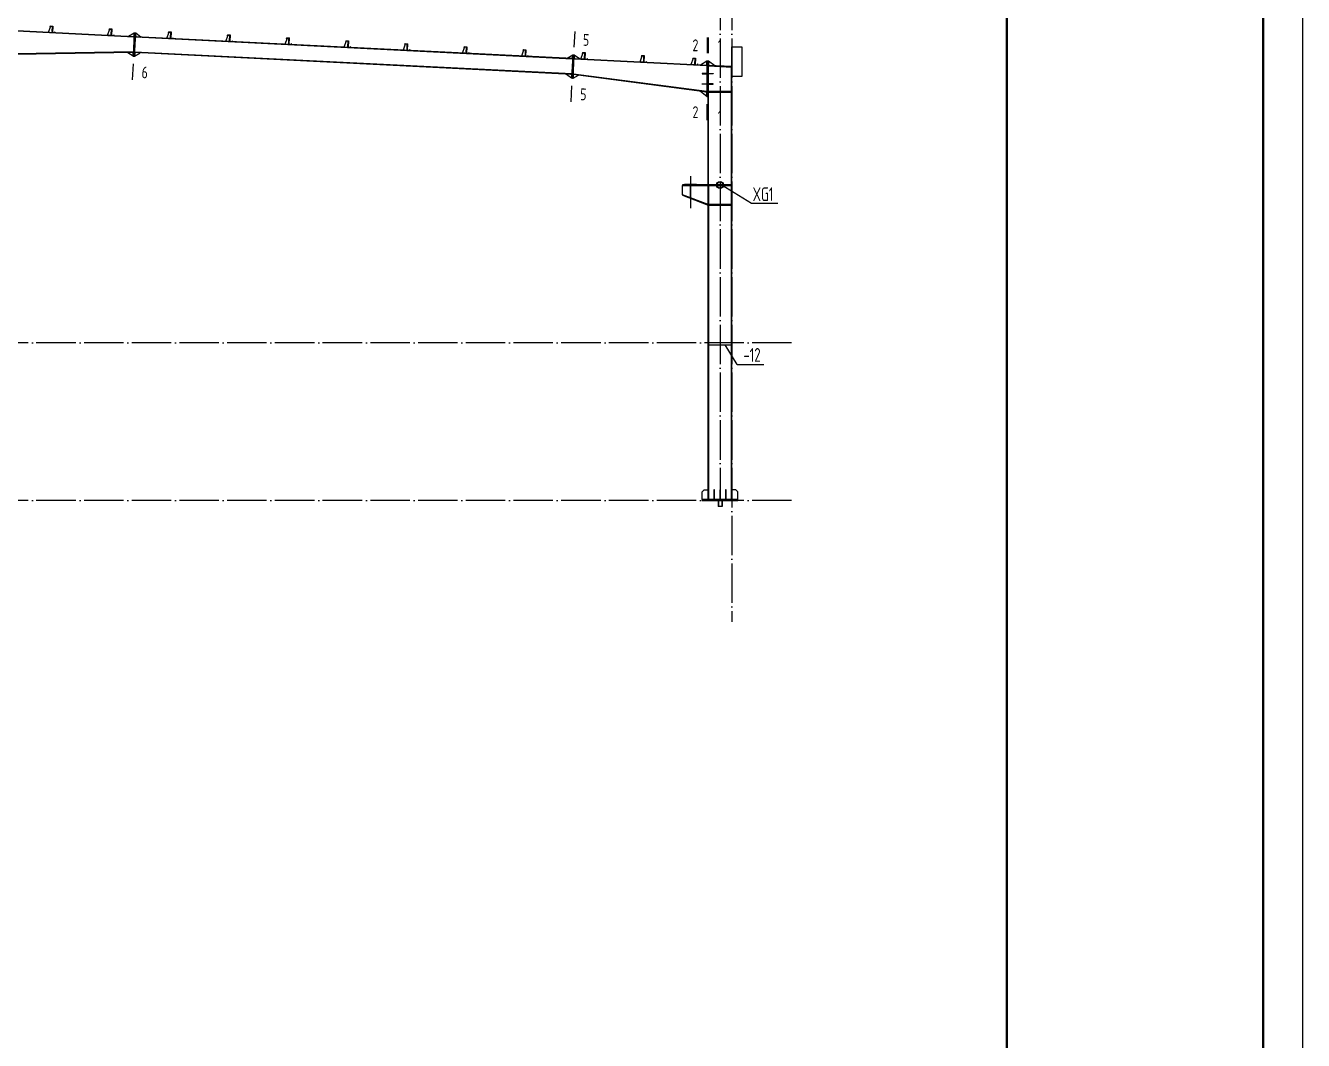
# Model space of a CAD drawing. Extents: x 447413 to 2975780, y -1432727 to 1301644.
# Drawn here: x 2703717 to 2736118, y -1132253 to -1106527 of the extents above; entities that cross this region are included whole.
import ezdxf
from ezdxf.enums import TextEntityAlignment as Align

# ---------------------------------------------------------------- set-up
doc = ezdxf.new("R2010")
doc.units = 0
doc.header["$LTSCALE"] = 1000
doc.header["$MEASUREMENT"] = 0
doc.linetypes.add('ACAD_ISO04W100', pattern=[30.5, 24, -3, 0.5, -3])
doc.linetypes.add('DOTE', pattern=[2.42, 2, -0.2, 0.02, -0.2])
for name, color, linetype in [('10', 7, 'Continuous'), ('116', 1, 'Continuous'), ('14', 2, 'Continuous'), ('DOTE', 1, 'Continuous'), ('TDB_中实线', 7, 'Continuous'), ('TDB_中心线', 1, 'ACAD_ISO04W100'), ('THIN', 7, 'Continuous'), ('XG', 5, 'Continuous'), ('图框', 253, 'Continuous'), ('字符串标注', 253, 'Continuous'), ('柱子', 3, 'Continuous'), ('钢板标注', 253, 'Continuous')]:
    doc.layers.add(name, color=color, linetype=linetype)
doc.layers.add('檩条', color=7, linetype='Continuous', lineweight=18)
doc.styles.add('PkpmHz', font='Pkpmeng', dxfattribs={"width": 0.6, "bigfont": 'hztxt'})
doc.styles.add('TSSD_Label', font='Tssdeng.shx', dxfattribs={"width": 0.7, "bigfont": 'hztxt.shx'})

# ---------------------------------------------------------------- blocks, each defined once
blk = doc.blocks.new('A$C3FEA3028')
at = {"layer": 'DOTE', "linetype": 'DOTE', "ltscale": 2}
blk.add_line((63, 169), (63, 0), dxfattribs=at)
at = {"layer": 'TDB_中实线'}
for p, q in [((5, 154), (-45, 0)), ((55, 154), (5, 154)), ((55, 160), (55, 0)), ((61, 26), (56, 26)), ((61, 0), (-45, 0))]:
    blk.add_line(p, q, dxfattribs=at)
at = {"layer": 'TDB_中实线', "const_width": 3.75}
for points in [[(64, 127), (53, 127)], [(64, 63), (53, 63)]]:
    blk.add_lwpolyline(points, dxfattribs=at)
at = {"layer": 'TDB_中实线'}
blk.add_lwpolyline([(61, 26), (55, 26), (55, 160), (61, 160)], close=True, dxfattribs=at)
at = {"layer": 'TDB_中心线', "ltscale": 20}
for p, q in [((67, 127), (51, 127)), ((67, 63), (51, 63))]:
    blk.add_line(p, q, dxfattribs=at)
at = {"layer": '檩条'}
blk.add_lwpolyline([(3, 164), (61, 164), (61, 0), (116, 0), (128, 23), (124, 25), (113, 4), (64, 4), (64, 169), (0, 169), (-12, 146), (-8, 144), (3, 164)], dxfattribs=at)
blk = doc.blocks.new('A$C6B0021A6')
at = {"layer": '图框', "color": 2, "const_width": 40, "elevation": -84000}
blk.add_lwpolyline([(20, 84120), (118920, 84120), (118920, 20), (20, 20)], close=True, dxfattribs=at)
at = {"layer": '图框', "color": 153, "const_width": 58, "elevation": -84000}
for points in [[(111420, 1020), (2520, 1020), (2520, 83120), (111420, 83120)], [(111420, 83120), (117920, 83120), (117920, 1020), (111420, 1020)]]:
    blk.add_lwpolyline(points, close=True, dxfattribs=at)

msp = doc.modelspace()

# ---------------------------------------------------------------- linework, layer by layer
at = {"layer": '10'}
for p, q in [((2717640.2, -1106677.8, 42000), (2717620.2, -1107077.3, 42000)), ((2721002.7, -1106827.9, 42000), (2721002.7, -1107227.9, 42000)), ((2721024.7, -1106827.9, 42000), (2721024.7, -1107227.9, 42000)), ((2706431.2, -1107900, 42000), (2706451.1, -1107500.5, 42000)), ((2717551.2, -1108456.6, 42000), (2717571.2, -1108057.1, 42000)), ((2721002.7, -1108922.9, 42000), (2721002.7, -1108522.9, 42000)), ((2721024.7, -1109022.9, 42000), (2721024.7, -1108622.9, 42000))]:
    msp.add_line(p, q, dxfattribs=at)
at = {"layer": '116'}
for p, q in [((2721275.7, -1118568.2, 42000), (2721275.7, -1118718.2, 42000)), ((2721375.7, -1118718.2, 42000), (2721275.7, -1118718.2, 42000)), ((2721284.2, -1118568.2, 42000), (2721284.2, -1118718.2, 42000)), ((2721367.2, -1118568.2, 42000), (2721367.2, -1118718.2, 42000)), ((2721375.7, -1118568.2, 42000), (2721375.7, -1118718.2, 42000))]:
    msp.add_line(p, q, dxfattribs=at)
at = {"layer": '14'}
for p, q in [((2706470.2, -1106719.5, 42000), (2706330.9, -1106802.6, 42000)), ((2706330.9, -1106802.6, 42000), (2706445.7, -1106808.4, 42000)), ((2706470.2, -1106719.5, 42000), (2706441.2, -1107299.8, 42000)), ((2706445.7, -1106808.4, 42000), (2706466.7, -1106789.4, 42000)), ((2706490.2, -1106720.5, 42000), (2706461.1, -1107300.8, 42000)), ((2706461.1, -1107300.8, 42000), (2706490.2, -1106720.5, 42000)), ((2706466.7, -1106789.4, 42000), (2706470.2, -1106719.5, 42000)), ((2706490.2, -1106720.5, 42000), (2706470.2, -1106719.5, 42000)), ((2706481.1, -1107301.8, 42000), (2706510.2, -1106721.5, 42000)), ((2706510.2, -1106721.5, 42000), (2706490.2, -1106720.5, 42000)), ((2706510.2, -1106721.5, 42000), (2706506.7, -1106791.4, 42000)), ((2706506.7, -1106791.4, 42000), (2706525.6, -1106812.4, 42000)), ((2706640.5, -1106818.1, 42000), (2706510.2, -1106721.5, 42000)), ((2706525.6, -1106812.4, 42000), (2706640.5, -1106818.1, 42000)), ((2706425.7, -1107209.2, 42000), (2706310.7, -1107211.1, 42000)), ((2706310.7, -1107211.1, 42000), (2706441.2, -1107298.8, 42000)), ((2706444.7, -1107228.9, 42000), (2706425.7, -1107209.2, 42000)), ((2706441.2, -1107298.8, 42000), (2706444.7, -1107228.9, 42000)), ((2706441.2, -1107299.8, 42000), (2706461.1, -1107300.8, 42000)), ((2706461.1, -1107300.8, 42000), (2706481.1, -1107301.8, 42000)), ((2706481.2, -1107300.8, 42000), (2706620.5, -1107217.6, 42000)), ((2706484.7, -1107230.9, 42000), (2706481.2, -1107300.8, 42000)), ((2706505.6, -1107211.9, 42000), (2706484.7, -1107230.9, 42000)), ((2706620.5, -1107217.6, 42000), (2706505.6, -1107211.9, 42000)), ((2717590.3, -1107276.1, 42000), (2717450.9, -1107359.2, 42000)), ((2717450.9, -1107359.2, 42000), (2717565.8, -1107365, 42000)), ((2717590.3, -1107276.1, 42000), (2717561.2, -1107856.3, 42000)), ((2717565.8, -1107365, 42000), (2717586.8, -1107346, 42000)), ((2717610.2, -1107277.1, 42000), (2717581.2, -1107857.3, 42000)), ((2717581.2, -1107857.3, 42000), (2717610.2, -1107277.1, 42000)), ((2717586.8, -1107346, 42000), (2717590.3, -1107276.1, 42000)), ((2717610.2, -1107277.1, 42000), (2717590.3, -1107276.1, 42000)), ((2717601.2, -1107858.3, 42000), (2717630.2, -1107278.1, 42000)), ((2717630.2, -1107278.1, 42000), (2717610.2, -1107277.1, 42000)), ((2717630.2, -1107278.1, 42000), (2717626.7, -1107348, 42000)), ((2717626.7, -1107348, 42000), (2717645.7, -1107369, 42000)), ((2717760.5, -1107374.7, 42000), (2717630.2, -1107278.1, 42000)), ((2717645.7, -1107369, 42000), (2717760.5, -1107374.7, 42000)), ((2720991.7, -1107431.4, 42000), (2720831.9, -1107528.4, 42000)), ((2721013.7, -1107427.9, 42000), (2720991.7, -1107427.9, 42000)), ((2720991.7, -1107427.9, 42000), (2720991.7, -1108322.9, 42000)), ((2720991.7, -1107516.4, 42000), (2720991.7, -1107431.4, 42000)), ((2721035.7, -1107427.9, 42000), (2721013.7, -1107427.9, 42000)), ((2721013.7, -1107427.9, 42000), (2721013.7, -1108422.9, 42000)), ((2721013.7, -1108322.9, 42000), (2721013.7, -1107427.9, 42000)), ((2721035.7, -1108422.9, 42000), (2721035.7, -1107427.9, 42000)), ((2721195.5, -1107546.6, 42000), (2721035.7, -1107433.6, 42000)), ((2721035.7, -1107433.6, 42000), (2721035.7, -1107518.6, 42000)), ((2717430.9, -1107758.7, 42000), (2717561.3, -1107855.3, 42000)), ((2717545.8, -1107764.5, 42000), (2717430.9, -1107758.7, 42000)), ((2717564.8, -1107785.4, 42000), (2717545.8, -1107764.5, 42000)), ((2717561.3, -1107855.3, 42000), (2717564.8, -1107785.4, 42000)), ((2717601.2, -1107857.3, 42000), (2717739.6, -1107785.1, 42000)), ((2717604.7, -1107787.4, 42000), (2717601.2, -1107857.3, 42000)), ((2717625.5, -1107770.1, 42000), (2717604.7, -1107787.4, 42000)), ((2717739.6, -1107785.1, 42000), (2717625.5, -1107770.1, 42000)), ((2720831.9, -1107528.4, 42000), (2720971.7, -1107535.4, 42000)), ((2720991.7, -1107738.4, 42000), (2720871.7, -1107738.4, 42000)), ((2720871.7, -1107738.4, 42000), (2720871.7, -1107748.4, 42000)), ((2720871.7, -1107748.4, 42000), (2720991.7, -1107748.4, 42000)), ((2720971.7, -1107535.4, 42000), (2720991.7, -1107516.4, 42000)), ((2720991.7, -1107748.4, 42000), (2720991.7, -1107738.4, 42000)), ((2721035.7, -1107518.6, 42000), (2721055.7, -1107539.6, 42000)), ((2721625.7, -1107568.2, 42000), (2721035.7, -1107538.6, 42000)), ((2721035.7, -1107538.6, 42000), (2721035.7, -1107550.6, 42000)), ((2721035.7, -1107550.6, 42000), (2721625.7, -1107580.2, 42000)), ((2721035.7, -1107738.4, 42000), (2721155.7, -1107738.4, 42000)), ((2721035.7, -1107748.4, 42000), (2721035.7, -1107738.4, 42000)), ((2721155.7, -1107748.4, 42000), (2721035.7, -1107748.4, 42000)), ((2721055.7, -1107539.6, 42000), (2721195.5, -1107546.6, 42000)), ((2721155.7, -1107738.4, 42000), (2721155.7, -1107748.4, 42000)), ((2721625.7, -1107580.2, 42000), (2721625.7, -1107568.2, 42000)), ((2721625.7, -1107586.2, 42000), (2721625.7, -1107574.2, 42000)), ((2717561.2, -1107856.3, 42000), (2717581.2, -1107857.3, 42000)), ((2717581.2, -1107857.3, 42000), (2717601.2, -1107858.3, 42000)), ((2720871.7, -1108010.8, 42000), (2720871.7, -1108000.8, 42000)), ((2720871.7, -1108000.8, 42000), (2720991.7, -1108000.8, 42000)), ((2720991.7, -1108010.8, 42000), (2720871.7, -1108010.8, 42000)), ((2720991.7, -1108000.8, 42000), (2720991.7, -1108010.8, 42000)), ((2721155.7, -1108000.8, 42000), (2721035.7, -1108000.8, 42000)), ((2721035.7, -1108000.8, 42000), (2721035.7, -1108010.8, 42000)), ((2721035.7, -1108010.8, 42000), (2721155.7, -1108010.8, 42000)), ((2721155.7, -1108010.8, 42000), (2721155.7, -1108000.8, 42000)), ((2720833.1, -1108192.1, 42000), (2720991.7, -1108317.9, 42000)), ((2720971.9, -1108210.3, 42000), (2720833.1, -1108192.1, 42000)), ((2720991.7, -1108232.9, 42000), (2720971.9, -1108210.3, 42000)), ((2720991.7, -1108317.9, 42000), (2720991.7, -1108232.9, 42000)), ((2720991.7, -1108322.9, 42000), (2721013.7, -1108322.9, 42000)), ((2721013.7, -1108422.9, 42000), (2721035.7, -1108422.9, 42000)), ((2721615.7, -1108200.9, 42000), (2721035.7, -1108200.9, 42000)), ((2721035.7, -1108200.9, 42000), (2721035.7, -1108212.9, 42000)), ((2721035.7, -1108212.9, 42000), (2721615.7, -1108212.9, 42000)), ((2721615.7, -1108212.9, 42000), (2721615.7, -1108200.9, 42000)), ((2721025.7, -1110568.2, 42000), (2720375.7, -1110568.2, 42000)), ((2720375.7, -1110568.2, 42000), (2720375.7, -1110580.2, 42000)), ((2720375.7, -1110816.2, 42000), (2720375.7, -1110580.2, 42000)), ((2720375.7, -1110580.2, 42000), (2721025.7, -1110580.2, 42000)), ((2720375.7, -1110580.2, 42000), (2721025.7, -1110580.2, 42000)), ((2720730.7, -1110556.2, 42000), (2720420.7, -1110556.2, 42000)), ((2720420.7, -1110556.2, 42000), (2720420.7, -1110568.2, 42000)), ((2720420.7, -1110568.2, 42000), (2720730.7, -1110568.2, 42000)), ((2720581.2, -1110580.2, 42000), (2720570.2, -1110580.2, 42000)), ((2720570.2, -1110580.2, 42000), (2720570.2, -1110891, 42000)), ((2720581.2, -1110895.2, 42000), (2720581.2, -1110580.2, 42000)), ((2720730.7, -1110568.2, 42000), (2720730.7, -1110556.2, 42000)), ((2721025.7, -1110580.2, 42000), (2721025.7, -1110568.2, 42000)), ((2721025.7, -1110580.2, 42000), (2721025.7, -1111066.2, 42000)), ((2721613.7, -1110568.2, 42000), (2721037.7, -1110568.2, 42000)), ((2721037.7, -1110568.2, 42000), (2721037.7, -1110579.2, 42000)), ((2721037.7, -1110579.2, 42000), (2721613.7, -1110579.2, 42000)), ((2721613.7, -1110579.2, 42000), (2721613.7, -1110568.2, 42000)), ((2721025.7, -1111066.2, 42000), (2720375.7, -1110816.2, 42000)), ((2721025.7, -1111066.2, 42000), (2720375.7, -1110816.2, 42000)), ((2720375.7, -1110816.2, 42000), (2720375.7, -1110828.2, 42000)), ((2720375.7, -1110828.2, 42000), (2721025.7, -1111078.2, 42000)), ((2720570.2, -1110891, 42000), (2720581.2, -1110895.2, 42000)), ((2721025.7, -1111078.2, 42000), (2721025.7, -1111066.2, 42000)), ((2721613.7, -1111067.2, 42000), (2721037.7, -1111067.2, 42000)), ((2721037.7, -1111067.2, 42000), (2721037.7, -1111078.2, 42000)), ((2721037.7, -1111078.2, 42000), (2721613.7, -1111078.2, 42000)), ((2721613.7, -1111078.2, 42000), (2721613.7, -1111067.2, 42000)), ((2720875.7, -1118343.2, 42000), (2720925.7, -1118293.2, 42000)), ((2720875.7, -1118543.2, 42000), (2720875.7, -1118343.2, 42000)), ((2720925.7, -1118293.2, 42000), (2721025.7, -1118293.2, 42000)), ((2721025.7, -1118293.2, 42000), (2721025.7, -1118523.2, 42000)), ((2721035.7, -1118293.2, 42000), (2721025.7, -1118293.2, 42000)), ((2721025.7, -1118293.2, 42000), (2721025.7, -1118543.2, 42000)), ((2721035.7, -1118543.2, 42000), (2721035.7, -1118293.2, 42000)), ((2721185.7, -1118293.2, 42000), (2721169.7, -1118293.2, 42000)), ((2721169.7, -1118293.2, 42000), (2721169.7, -1118543.2, 42000)), ((2721185.7, -1118543.2, 42000), (2721185.7, -1118293.2, 42000)), ((2721333.7, -1118293.2, 42000), (2721317.7, -1118293.2, 42000)), ((2721317.7, -1118293.2, 42000), (2721317.7, -1118543.2, 42000)), ((2721333.7, -1118543.2, 42000), (2721333.7, -1118293.2, 42000)), ((2721481.7, -1118293.2, 42000), (2721465.7, -1118293.2, 42000)), ((2721465.7, -1118293.2, 42000), (2721465.7, -1118543.2, 42000)), ((2721481.7, -1118543.2, 42000), (2721481.7, -1118293.2, 42000)), ((2721625.7, -1118293.2, 42000), (2721615.7, -1118293.2, 42000)), ((2721615.7, -1118293.2, 42000), (2721615.7, -1118543.2, 42000)), ((2721725.7, -1118293.2, 42000), (2721625.7, -1118293.2, 42000)), ((2721625.7, -1118293.2, 42000), (2721625.7, -1118523.2, 42000)), ((2721625.7, -1118543.2, 42000), (2721625.7, -1118293.2, 42000)), ((2721775.7, -1118343.2, 42000), (2721725.7, -1118293.2, 42000)), ((2721775.7, -1118543.2, 42000), (2721775.7, -1118343.2, 42000)), ((2721775.7, -1118543.2, 42000), (2720875.7, -1118543.2, 42000)), ((2720875.7, -1118543.2, 42000), (2720875.7, -1118568.2, 42000)), ((2721005.7, -1118543.2, 42000), (2720875.7, -1118543.2, 42000)), ((2720875.7, -1118568.2, 42000), (2721775.7, -1118568.2, 42000)), ((2721025.7, -1118523.2, 42000), (2721005.7, -1118543.2, 42000)), ((2721025.7, -1118543.2, 42000), (2721035.7, -1118543.2, 42000)), ((2721169.7, -1118543.2, 42000), (2721185.7, -1118543.2, 42000)), ((2721317.7, -1118543.2, 42000), (2721333.7, -1118543.2, 42000)), ((2721465.7, -1118543.2, 42000), (2721481.7, -1118543.2, 42000)), ((2721615.7, -1118543.2, 42000), (2721625.7, -1118543.2, 42000)), ((2721625.7, -1118523.2, 42000), (2721645.7, -1118543.2, 42000)), ((2721645.7, -1118543.2, 42000), (2721775.7, -1118543.2, 42000)), ((2721775.7, -1118568.2, 42000), (2721775.7, -1118543.2, 42000))]:
    msp.add_line(p, q, dxfattribs=at)
at = {"layer": '14', "ltscale": 100}
for p, q in [((2721613.7, -1114568.2, 42000), (2721025.7, -1114568.2, 42000)), ((2721025.7, -1114618.2, 42000), (2721613.7, -1114618.2, 42000))]:
    msp.add_line(p, q, dxfattribs=at)
at = {"layer": 'DOTE', "color": 8, "linetype": 'DOTE', "ltscale": 0.5}
for p, q in [((2721325.7, -1103222, 42000), (2721325.7, -1118568.2, 42000)), ((2721625.7, -1103222, 42000), (2721625.7, -1121646.1, 42000)), ((2723139.5, -1114568.2, 42000), (2621493.9, -1114568.2, 42000)), ((2723139.5, -1118568.2, 42000), (2621493.9, -1118568.2, 42000))]:
    msp.add_line(p, q, dxfattribs=at)
at = {"layer": 'DOTE'}
msp.add_line((2720575.7, -1110342, 42000), (2720575.7, -1111153.5, 42000), dxfattribs=at)
at = {"layer": 'THIN'}
for q in [(2721458.6, -1114618.2, 42000), (2722432.1, -1115115.8, 42000)]:
    msp.add_line((2721757.9, -1115115.8, 42000), q, dxfattribs=at)
at = {"layer": 'XG'}
for p, q in [((2721025.7, -1110558.2, 42000), (2721575.7, -1110558.2, 42000)), ((2721025.7, -1110578.2, 42000), (2721575.7, -1110578.2, 42000)), ((2722121.2, -1111041.7, 42000), (2721350.7, -1110568.2, 42000)), ((2722795.4, -1111041.7, 42000), (2722121.2, -1111041.7, 42000))]:
    msp.add_line(p, q, dxfattribs=at)
for radius in [90, 80]:
    msp.add_circle((2721325.7, -1110568.2, 42000), radius, dxfattribs=at)
at = {"layer": '字符串标注', "const_width": 0.1, "elevation": 42000}
msp.add_lwpolyline([(2721300.7, -1113135, -1), (2721300.8, -1113135, -1)], format="xyb", close=True, dxfattribs=at)
at = {"layer": '柱子'}
for p, q in [((2706465.1, -1106821.4, 42000), (2701965.1, -1106596.1, 42000)), ((2706465.7, -1106809.4, 42000), (2701965.7, -1106584.2, 42000)), ((2717585.2, -1107377.9, 42000), (2706505.1, -1106823.4, 42000)), ((2717585.8, -1107366, 42000), (2706505.7, -1106811.4, 42000)), ((2706445.7, -1107208.9, 42000), (2702291.7, -1107277.3, 42000)), ((2706446.3, -1107196.9, 42000), (2702292.2, -1107265.3, 42000)), ((2717565.8, -1107765.5, 42000), (2706485.7, -1107210.9, 42000)), ((2717566.4, -1107753.5, 42000), (2706486.3, -1107198.9, 42000)), ((2720991.7, -1107548.4, 42000), (2717625.1, -1107379.9, 42000)), ((2720991.7, -1107536.4, 42000), (2717625.7, -1107368, 42000)), ((2720991.7, -1108212.9, 42000), (2717605.7, -1107767.5, 42000)), ((2720991.7, -1108200.8, 42000), (2717606.3, -1107755.4, 42000)), ((2721615.7, -1110568.2, 42000), (2721615.7, -1107579.7, 42000)), ((2721625.7, -1107580.2, 42000), (2721615.7, -1107579.7, 42000)), ((2721625.7, -1110568.2, 42000), (2721625.7, -1107580.2, 42000)), ((2721025.7, -1110568.2, 42000), (2721025.7, -1108422.9, 42000)), ((2721035.7, -1108422.9, 42000), (2721025.7, -1108422.9, 42000)), ((2721035.7, -1110568.2, 42000), (2721035.7, -1108422.9, 42000)), ((2721025.7, -1118543.2, 42000), (2721025.7, -1110568.2, 42000)), ((2721037.7, -1110568.2, 42000), (2721025.7, -1110568.2, 42000)), ((2721037.7, -1118543.2, 42000), (2721037.7, -1110568.2, 42000)), ((2721613.7, -1110568.2, 42000), (2721037.7, -1110568.2, 42000)), ((2721613.7, -1118543.2, 42000), (2721613.7, -1110568.2, 42000)), ((2721625.7, -1110568.2, 42000), (2721613.7, -1110568.2, 42000)), ((2721625.7, -1118543.2, 42000), (2721625.7, -1110568.2, 42000))]:
    msp.add_line(p, q, dxfattribs=at)
at = {"layer": '柱子', "elevation": 42000}
msp.add_lwpolyline([(2721875.7, -1107818.2), (2721625.7, -1107818.2), (2721625.7, -1107068.2), (2721875.7, -1107068.2)], close=True, dxfattribs=at)
at = {"layer": '钢板标注', "const_width": 0.1, "elevation": 42000}
msp.add_lwpolyline([(2721300.7, -1108486.5, -1), (2721300.8, -1108486.5, -1)], format="xyb", close=True, dxfattribs=at)

# ---------------------------------------------------------------- block references
msp.add_blockref('A$C6B0021A6', (2617178.3, -1174571.1, 126000))
at = {"layer": '檩条', "color": 2, "rotation": 357.1319164419259}
for p in [(2704333.4, -1106705, 42000), (2705833.4, -1106780.1, 42000), (2707333.5, -1106854.7, 42000), (2708833.5, -1106929.8, 42000), (2710333.5, -1107004.7, 42000), (2710333.5, -1107005, 42000), (2711833.5, -1107079.8, 42000), (2713333.5, -1107155, 42000), (2714833.5, -1107229.7, 42000), (2716333.5, -1107304.8, 42000), (2717833.5, -1107380, 42000), (2719333.4, -1107454.7, 42000), (2720633.2, -1107518.5, 42000)]:
    msp.add_blockref('A$C3FEA3028', p, dxfattribs=at)

# ---------------------------------------------------------------- texts
at = {"layer": '10', "style": 'PkpmHz', "width": 0.77}
for s, rotation, p in [('5', 357.13464, (2717929.9, -1106892.6, 42000)), ('6', 357.1348, (2706740.8, -1107715.3, 42000)), ('5', 357.13464, (2717860.8, -1108271.8, 42000))]:
    msp.add_text(s, height=300, rotation=rotation, dxfattribs=at).set_placement(p, align=Align.MIDDLE_CENTER)
for s, p in [('2', (2720702.7, -1107027.9, 42000)), ('1', (2721324.7, -1107027.9, 42000)), ('2', (2720702.7, -1108722.9, 42000)), ('1', (2721324.7, -1108822.9, 42000))]:
    msp.add_text(s, height=300, dxfattribs=at).set_placement(p, align=Align.MIDDLE_CENTER)
at = {"layer": 'THIN', "style": 'TSSD_Label', "width": 0.7}
msp.add_text('-12', height=350, dxfattribs=at).set_placement((2722136.7, -1114876.1, 42000), align=Align.MIDDLE_CENTER)
at = {"layer": 'XG', "style": 'TSSD_Label', "width": 0.7}
msp.add_text('XG1', height=350, dxfattribs=at).set_placement((2722416.6, -1110802, 42000), align=Align.MIDDLE_CENTER)

doc.saveas('drawing.dxf')
